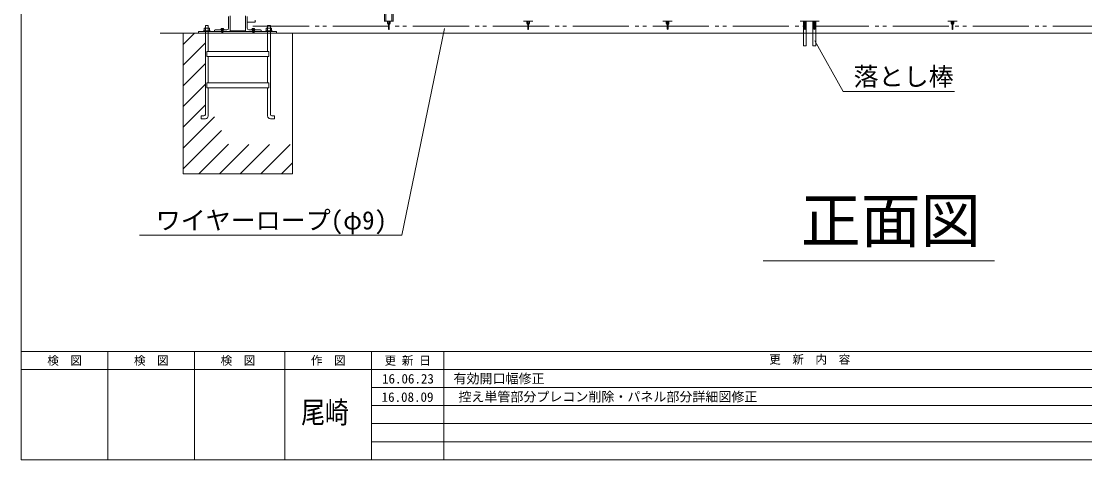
# Model space of a CAD drawing. Units: millimetres, scale not verified. Extents: x -9305 to 9305, y -6415 to 6415.
# Drawn here: x -9305 to -2498, y -6415 to -3607 of the extents above; entities that cross this region are included whole.
import ezdxf
from ezdxf.enums import TextEntityAlignment as Align

# ---------------------------------------------------------------- set-up
doc = ezdxf.new("R2010")
doc.units = ezdxf.units.MM
doc.header["$LTSCALE"] = 40
doc.linetypes.add('DASHED1', pattern=[1.8, 1.2, -0.6])
doc.linetypes.add('DOUBLE_CHAIN2', pattern=[12.8, 9, -1, 0.6, -0.6, 0.6, -1])
for name, color, linetype, lineweight in [('0-0_0', 7, 'Continuous', 9), ('0-4_CYG-81', 7, 'Continuous', 9), ('0-8_TEXT', 7, 'Continuous', 9), ('0-B_図面枠', 7, 'Continuous', 9)]:
    doc.layers.add(name, color=color, linetype=linetype, lineweight=lineweight)
doc.styles.add('ＭＳ ゴシック', font='')
doc.styles.get('ＭＳ ゴシック').set_extended_font_data('MS Gothic')

msp = doc.modelspace()

# ---------------------------------------------------------------- linework, layer by layer
at = {"layer": '0-0_0'}
msp.add_line((-9304.61, 6414.98), (-9304.61, -6414.98), dxfattribs=at)
for points in [[(-4279.72, -3607.48), (-4279.72, -3763.68), (-4297.12, -3763.68), (-4297.12, -3607.48)], [(-4219.71, -3607.48), (-4219.71, -3763.68), (-4237.11, -3763.68), (-4237.11, -3607.48)]]:
    msp.add_lwpolyline(points, close=True, dxfattribs=at)
at = {"layer": '0-4_CYG-81', "linetype": 'DASHED1'}
for p, q in [((-6979.57, -3607.48), (-6979.57, 612.52)), ((-6971.87, -3607.48), (-6971.87, 612.52)), ((-6931.87, -3607.48), (-6931.87, 612.52)), ((-6924.17, -3607.48), (-6924.17, 612.52))]:
    msp.add_line(p, q, dxfattribs=at)
at = {"layer": '0-4_CYG-81'}
for p, q in [((-7978.38, -3577.46), (-7978.38, -3652.46)), ((-7968.38, -3672.46), (-7968.38, -3572.46)), ((-7868.38, -3672.46), (-7868.38, -3572.46)), ((-7858.38, -3577.46), (-7858.38, -3652.46)), ((-6981.87, -3607.48), (-6921.87, -3607.48)), ((-6960.37, -3607.48), (-6960.37, -3620.98)), ((-6955.37, -3607.48), (-6955.37, -3620.98)), ((-6948.37, -3607.48), (-6948.37, -3620.98)), ((-6943.37, -3607.48), (-6943.37, -3620.98)), ((-6029.79, -3607.48), (-6089.79, -3607.48)), ((-6068.29, -3607.48), (-6068.29, -3620.78)), ((-6063.29, -3607.48), (-6063.29, -3620.78)), ((-6056.29, -3607.48), (-6056.29, -3620.78)), ((-6051.29, -3607.48), (-6051.29, -3620.78)), ((-5137.44, -3607.48), (-5197.44, -3607.48)), ((-5175.94, -3607.48), (-5175.94, -3620.78)), ((-5170.94, -3607.48), (-5170.94, -3620.78)), ((-5163.94, -3607.48), (-5163.94, -3620.78)), ((-5158.94, -3607.48), (-5158.94, -3620.78)), ((-4258.46, -3607.48), (-4318.46, -3607.48)), ((-4296.96, -3607.48), (-4296.96, -3620.78)), ((-4291.96, -3607.48), (-4291.96, -3620.78)), ((-4284.96, -3607.48), (-4284.96, -3620.78)), ((-4279.96, -3607.48), (-4279.96, -3620.78)), ((-4258.46, -3607.48), (-4198.46, -3607.48)), ((-4236.96, -3607.48), (-4236.96, -3620.78)), ((-4231.96, -3607.48), (-4231.96, -3620.78)), ((-4224.96, -3607.48), (-4224.96, -3620.78)), ((-4219.96, -3607.48), (-4219.96, -3620.78)), ((-3373.57, -3607.48), (-3313.57, -3607.48)), ((-3352.07, -3607.48), (-3352.07, -3620.78)), ((-3347.07, -3607.48), (-3347.07, -3620.78)), ((-3340.07, -3607.48), (-3340.07, -3620.78)), ((-3335.07, -3607.48), (-3335.07, -3620.78)), ((-7671.42, -3672.46), (-8170.88, -3672.46)), ((-8170.88, -3672.46), (-8170.88, -3683.96)), ((-8138.04, -3672.52), (-8138.04, -3668.54)), ((-8138.04, -3668.54), (-8096.26, -3668.54)), ((-8096.26, -3672.52), (-8138.04, -3672.52)), ((-8134.06, -3652.62), (-8134.06, -3668.54)), ((-8102.23, -3650.62), (-8132.08, -3650.62)), ((-8126.11, -4204.76), (-8126.11, -3636.65)), ((-8124.12, -3634.66), (-8110.19, -3634.66)), ((-8108.2, -3636.65), (-8108.2, -3801.81)), ((-8100.24, -3668.54), (-8100.24, -3652.62)), ((-8096.26, -3668.54), (-8096.26, -3672.52)), ((-8068.37, -3667.46), (-8068.37, -3672.46)), ((-7768.39, -3672.46), (-8068.37, -3672.46)), ((-7988.37, -3662.46), (-8063.37, -3662.46)), ((-8029.6, -3660.45), (-8029.6, -3662.44)), ((-8005.72, -3660.45), (-8029.6, -3660.45)), ((-8029.6, -3662.44), (-8005.72, -3662.44)), ((-8025.62, -3656.47), (-8025.62, -3660.45)), ((-8011.69, -3654.48), (-8023.63, -3654.48)), ((-8021.64, -3654.48), (-8021.64, -3660.45)), ((-8013.68, -3660.45), (-8013.68, -3654.48)), ((-8009.7, -3660.45), (-8009.7, -3656.47)), ((-8005.72, -3662.44), (-8005.72, -3660.45)), ((-7810.39, -3612.46), (-7858.38, -3612.46)), ((-7848.38, -3662.46), (-7773.39, -3662.46)), ((-7830.61, -3660.45), (-7830.61, -3662.44)), ((-7806.73, -3660.45), (-7830.61, -3660.45)), ((-7830.61, -3662.44), (-7806.73, -3662.44)), ((-7826.63, -3656.47), (-7826.63, -3660.45)), ((-7812.7, -3654.48), (-7824.64, -3654.48)), ((-7822.65, -3660.45), (-7822.65, -3654.48)), ((-7814.69, -3654.48), (-7814.69, -3660.45)), ((-7812.7, -3662.44), (-7812.7, -3672.39)), ((-7810.71, -3656.47), (-7810.71, -3660.45)), ((-7806.73, -3660.45), (-7806.73, -3662.44)), ((-7768.39, -3667.46), (-7768.39, -3672.46)), ((-7740.07, -3672.52), (-7740.07, -3668.54)), ((-7740.07, -3668.54), (-7698.28, -3668.54)), ((-7698.28, -3672.52), (-7740.07, -3672.52)), ((-7736.09, -3652.62), (-7736.09, -3668.54)), ((-7704.25, -3650.62), (-7734.1, -3650.62)), ((-7728.13, -3801.81), (-7728.13, -3636.66)), ((-7726.13, -3634.66), (-7712.22, -3634.66)), ((-7710.22, -3636.66), (-7710.22, -4204.76)), ((-7702.26, -3668.54), (-7702.26, -3652.62)), ((-7698.28, -3668.54), (-7698.28, -3672.52)), ((-7671.42, -3672.46), (-7671.42, -3683.96)), ((-6954.37, -3621.98), (-6954.37, -3656.98)), ((-6949.37, -3621.98), (-6949.37, -3656.98)), ((-6062.29, -3621.78), (-6062.29, -3656.77)), ((-6057.29, -3621.78), (-6057.29, -3656.77)), ((-5169.94, -3621.78), (-5169.94, -3656.77)), ((-5164.94, -3621.78), (-5164.94, -3656.77)), ((-4290.96, -3621.78), (-4290.96, -3656.77)), ((-4285.96, -3621.78), (-4285.96, -3656.77)), ((-4230.96, -3621.78), (-4230.96, -3656.77)), ((-4225.96, -3621.78), (-4225.96, -3656.77)), ((-3346.07, -3621.78), (-3346.07, -3656.77)), ((-3341.07, -3621.78), (-3341.07, -3656.77)), ((-8415.64, -3684.4), (782.48, -3684.4)), ((-8268.38, -3684.08), (-8268.38, -4584.08)), ((-8268.38, -3756), (-8196.46, -3684.08)), ((-7568.38, -4584.08), (-7568.38, -3684.4)), ((-8268.38, -3888.59), (-8127.38, -3747.59)), ((-7719.18, -3801.81), (-8117.15, -3801.81)), ((-8117.15, -3801.81), (-8117.15, -3833.64)), ((-7719.18, -3833.64), (-7719.18, -3801.81)), ((-8117.15, -3833.64), (-7719.18, -3833.64)), ((-8108.2, -3833.64), (-8108.2, -4000.8)), ((-7728.13, -4000.8), (-7728.13, -3833.64)), ((-8268.38, -4021.17), (-8127.38, -3880.17)), ((-8268.38, -4153.75), (-8127.38, -4012.75)), ((-7719.18, -4000.8), (-8117.15, -4000.8)), ((-8117.15, -4000.8), (-8117.15, -4032.63)), ((-7719.18, -4032.63), (-7719.18, -4000.8)), ((-8117.15, -4032.63), (-7719.18, -4032.63)), ((-8108.2, -4032.63), (-8108.2, -4213.71)), ((-7728.13, -4213.71), (-7728.13, -4032.63)), ((-8268.38, -4286.34), (-8127.38, -4145.34)), ((-8268.38, -4418.92), (-8068.78, -4219.32)), ((-8152.97, -4213.71), (-8135.06, -4213.71)), ((-8152.97, -4231.62), (-8152.97, -4213.71)), ((-7683.36, -4213.71), (-7701.27, -4213.71)), ((-7683.36, -4231.62), (-7683.36, -4213.71)), ((-8126.11, -4231.62), (-8152.97, -4231.62)), ((-7710.22, -4231.62), (-7683.36, -4231.62)), ((-8268.38, -4551.5), (-8023.59, -4306.72)), ((-8168.38, -4584.08), (-7978.4, -4394.11)), ((-8035.8, -4584.08), (-7847.8, -4396.08)), ((-7903.22, -4584.08), (-7715.22, -4396.08)), ((-7770.63, -4584.08), (-7582.63, -4396.08)), ((-7638.05, -4584.08), (-7568.38, -4514.41)), ((-8268.38, -4584.38), (-7568.38, -4584.38))]:
    msp.add_line(p, q, dxfattribs=at)
at = {"layer": '0-4_CYG-81', "linetype": 'DOUBLE_CHAIN2'}
for p, q in [((-8023.63, -3662.44), (-8023.63, -3672.39)), ((-8021.64, -3684.32), (-8021.64, -3660.45)), ((-8021.64, -3664.43), (-8013.68, -3662.44)), ((-8021.64, -3662.44), (-8013.68, -3662.44)), ((-8021.64, -3666.42), (-8013.68, -3664.43)), ((-8021.64, -3668.41), (-8013.68, -3666.42)), ((-8021.64, -3670.4), (-8013.68, -3668.41)), ((-8021.64, -3672.39), (-8013.68, -3670.4)), ((-8021.64, -3674.38), (-8013.68, -3672.39)), ((-8021.64, -3676.37), (-8013.68, -3674.38)), ((-8013.68, -3660.45), (-8013.68, -3684.32)), ((-8011.69, -3662.44), (-8011.69, -3672.39)), ((-7968.38, -3667.96), (-7868.38, -3667.96)), ((-7824.64, -3662.44), (-7824.64, -3672.39)), ((-7822.65, -3638.89), (185.52, -3638.89)), ((-7822.65, -3684.32), (-7822.65, -3660.45)), ((-7822.65, -3664.43), (-7814.69, -3662.44)), ((-7822.65, -3662.44), (-7814.69, -3662.44)), ((-7822.65, -3666.42), (-7814.69, -3664.43)), ((-7822.65, -3668.41), (-7814.69, -3666.42)), ((-7822.65, -3670.4), (-7814.69, -3668.41)), ((-7822.65, -3672.39), (-7814.69, -3670.4)), ((-7822.65, -3674.38), (-7814.69, -3672.39)), ((-7822.65, -3676.37), (-7814.69, -3674.38)), ((-7814.69, -3660.45), (-7814.69, -3684.32)), ((-8021.64, -3678.36), (-8013.68, -3676.37)), ((-8021.64, -3680.35), (-8013.68, -3678.36)), ((-8021.64, -3682.34), (-8013.68, -3680.35)), ((-8021.64, -3684.32), (-8013.68, -3682.34)), ((-8013.68, -3684.32), (-8021.64, -3684.32)), ((-7822.65, -3678.36), (-7814.69, -3676.37)), ((-7822.65, -3680.35), (-7814.69, -3678.36)), ((-7822.65, -3682.34), (-7814.69, -3680.35)), ((-7822.65, -3684.32), (-7814.69, -3682.34)), ((-7814.69, -3684.32), (-7822.65, -3684.32))]:
    msp.add_line(p, q, dxfattribs=at)
at = {"layer": '0-4_CYG-81'}
for centre, radius, start, end in [((-7810.39, -3607.46), 5, 270, 90), ((-8132.08, -3652.62), 1.99, 90, 180), ((-8124.12, -3636.65), 1.99, 90, 180), ((-8110.19, -3636.65), 1.99, 0, 90), ((-8102.23, -3652.62), 1.99, 0, 90), ((-8063.37, -3667.46), 5, 90, 180), ((-8023.63, -3656.47), 1.99, 90, 180), ((-8011.69, -3656.47), 1.99, 0, 90), ((-7988.37, -3652.46), 10, 270, 0), ((-7848.38, -3652.46), 10, 180, 270), ((-7824.64, -3656.47), 1.99, 90, 180), ((-7812.7, -3656.47), 1.99, 0, 90), ((-7773.39, -3667.46), 5, 0, 90), ((-7734.1, -3652.62), 1.99, 90, 180), ((-7726.13, -3636.66), 2, 90, 180), ((-7712.22, -3636.66), 2, 0, 90), ((-7704.25, -3652.62), 1.99, 0, 90), ((-6951.87, -3620.98), 8.5, 180, 252.895), ((-6951.87, -3620.98), 3.5, 180, 224.415), ((-6951.87, -3621.98), 2.5, 0, 180), ((-6951.87, -3656.98), 2.5, 180, 0), ((-6951.87, -3620.98), 3.5, 315.585, 0), ((-6951.87, -3620.98), 8.5, 287.105, 0), ((-6059.79, -3620.78), 8.5, 180, 252.895), ((-6059.79, -3620.78), 3.5, 180, 224.415), ((-6059.79, -3621.78), 2.5, 0, 180), ((-6059.79, -3656.77), 2.5, 180, 0), ((-6059.79, -3620.78), 3.5, 315.585, 0), ((-6059.79, -3620.78), 8.5, 287.105, 0), ((-5167.44, -3620.78), 8.5, 180, 252.895), ((-5167.44, -3620.78), 3.5, 180, 224.415), ((-5167.44, -3621.78), 2.5, 0, 180), ((-5167.44, -3656.77), 2.5, 180, 0), ((-5167.44, -3620.78), 3.5, 315.585, 0), ((-5167.44, -3620.78), 8.5, 287.105, 0), ((-4288.46, -3620.78), 8.5, 180, 252.895), ((-4288.46, -3620.78), 3.5, 180, 224.415), ((-4288.46, -3621.78), 2.5, 0, 180), ((-4288.46, -3656.77), 2.5, 180, 0), ((-4288.46, -3620.78), 3.5, 315.585, 0), ((-4288.46, -3620.78), 8.5, 287.105, 0), ((-4228.46, -3620.78), 8.5, 180, 252.895), ((-4228.46, -3620.78), 3.5, 180, 224.415), ((-4228.46, -3621.78), 2.5, 0, 180), ((-4228.46, -3656.77), 2.5, 180, 0), ((-4228.46, -3620.78), 8.5, 287.105, 0), ((-4228.46, -3620.78), 3.5, 315.585, 0), ((-3343.57, -3620.78), 8.5, 180, 252.895), ((-3343.57, -3620.78), 3.5, 180, 224.415), ((-3343.57, -3621.78), 2.5, 0, 180), ((-3343.57, -3656.77), 2.5, 180, 0), ((-3343.57, -3620.78), 8.5, 287.105, 0), ((-3343.57, -3620.78), 3.5, 315.585, 0), ((-8135.06, -4204.76), 8.96, 270, 0), ((-8126.11, -4213.71), 17.91, 270, 0), ((-7710.22, -4213.71), 17.91, 180, 270), ((-7701.27, -4204.76), 8.96, 180, 270)]:
    msp.add_arc(centre, radius, start, end, dxfattribs=at)
at = {"layer": '0-4_CYG-81', "linetype": 'DOUBLE_CHAIN2'}
for centre, start, end in [((-8023.63, -3656.47), 90, 180), ((-7824.64, -3656.47), 90, 180), ((-7812.7, -3656.47), 0, 90)]:
    msp.add_arc(centre, 1.99, start, end, dxfattribs=at)
at = {"layer": '0-8_TEXT'}
for p, q in [((-4044.45, -4056.47), (-4224.52, -3733.32)), ((-4044.45, -4056.47), (-3330.89, -4056.47)), ((-4555.61, -5140.56), (-3074.76, -5140.56))]:
    msp.add_line(p, q, dxfattribs=at)
msp.add_lwpolyline([(-8547.22, -4976.72), (-6869.48, -4976.72), (-6595.82, -3652.82)], dxfattribs=at)
at = {"layer": '0-B_図面枠'}
for p, q in [((-9304.61, -5721.47), (9304.61, -5721.47)), ((-8749.8, -5721.47), (-8749.8, -6414.98)), ((-8194.99, -5721.47), (-8194.99, -6414.98)), ((-7617.06, -5721.47), (-7617.06, -6414.98)), ((-7062.26, -5721.47), (-7062.26, -6414.98)), ((-6599.91, -5721.47), (-6599.91, -6414.98)), ((-9304.61, -5837.05), (-1930.27, -5837.05)), ((-7062.26, -5952.64), (-1930.27, -5952.64)), ((-7062.26, -6068.22), (-1930.27, -6068.22)), ((-7062.26, -6183.81), (-1930.27, -6183.81)), ((-7062.26, -6299.39), (-1930.27, -6299.39))]:
    msp.add_line(p, q, dxfattribs=at)
msp.add_lwpolyline([(-9304.61, -6414.98), (9304.61, -6414.98), (9304.61, 6414.98), (-9304.61, 6414.98)], dxfattribs=at)

# ---------------------------------------------------------------- texts
at = {"layer": '0-8_TEXT', "style": 'ＭＳ ゴシック'}
for s, height, p in [('落とし棒', 117.3, (-3976.75, -4055.25)), ('正面図', 281.5, (-4315.46, -5107.82)), ('ワイヤーロープ(φ9)', 117.3, (-8444.12, -4975.5))]:
    msp.add_text(s, height=height, dxfattribs=at).set_placement(p, align=Align.BOTTOM_LEFT)
at = {"layer": '0-B_図面枠', "style": 'ＭＳ ゴシック'}
for s, height, p in [('検\u3000図', 54.23, (-9138.16, -5823.64)), ('検\u3000図', 54.23, (-8583.36, -5823.64)), ('検\u3000図', 54.23, (-8028.55, -5823.64)), ('作\u3000図', 54.23, (-7450.62, -5823.64)), ('更 新 日', 54.23, (-6979.03, -5823.64)), ('更\u3000新\u3000内\u3000容', 54.23, (-4516.95, -5816.54)), ('16.06.23', 61, (-6995.46, -5945.14)), ('有効開口幅修正', 61, (-6537.67, -5944.11)), ('16.08.09', 61, (-6998.08, -6062.5)), ('控え単管部分プレコン削除・パネル部分詳細図修正', 61, (-6506.67, -6060.16))]:
    msp.add_text(s, height=height, dxfattribs=at).set_placement(p, align=Align.BOTTOM_LEFT)
at = {"layer": '0-B_図面枠', "style": 'ＭＳ ゴシック', "width": 0.8}
msp.add_text('尾崎', height=139.4, dxfattribs=at).set_placement((-7512.51, -6223.1), align=Align.BOTTOM_LEFT)

doc.saveas('drawing.dxf')
